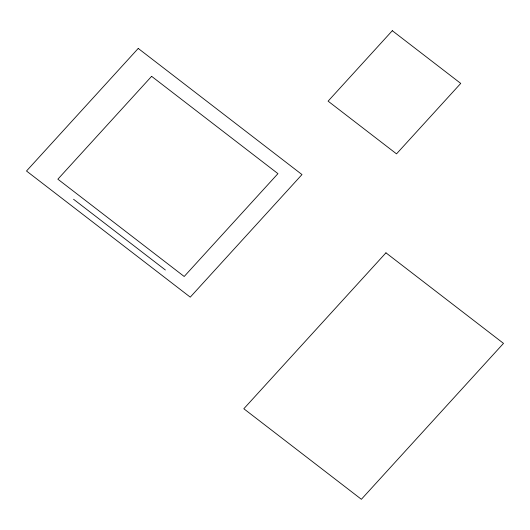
<?xml version="1.0" encoding="UTF-8"?>
<svg xmlns="http://www.w3.org/2000/svg" width="530" height="530" viewBox="0 0 530 530"><rect width="100%" height="100%" fill="white"/><g stroke="black" fill="none" stroke-linecap="round" stroke-linejoin="round"><path stroke-width="0.79" d="M73.564 199.267L165.386 269.995M138.231 48.435L26.5 171.011L190.257 297.144L301.987 174.569L138.231 48.435M151.62 76.333L57.869 179.186L184.195 276.488L277.945 173.641L151.62 76.333M392.306 30.707L328.096 101.151L396.519 153.859L460.736 83.409L392.306 30.707M385.946 252.83L243.82 408.749L361.374 499.293L503.5 343.374L385.946 252.83"/></g></svg>
